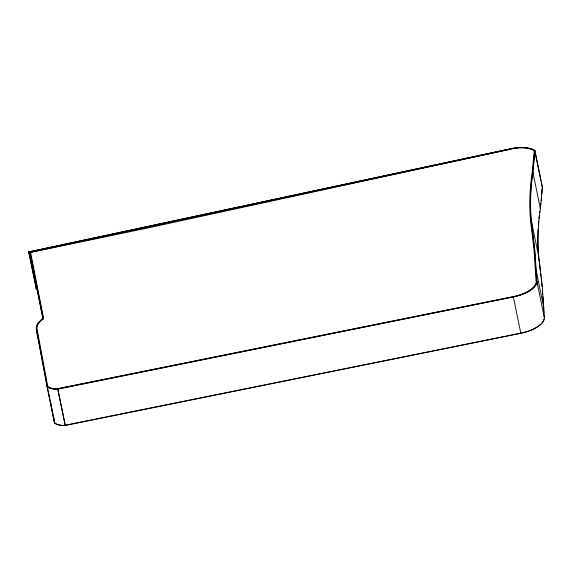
<?xml version="1.0" encoding="UTF-8"?>
<svg xmlns="http://www.w3.org/2000/svg" width="573" height="573" viewBox="0 0 573 573"><rect width="100%" height="100%" fill="white"/><g stroke="black" fill="none" stroke-linecap="round" stroke-linejoin="round"><path stroke-width="0.86" d="M36.894 287.152L29.789 252.543L28.8 252.736L28.65 251.919L509.877 148.88A24.603 10.744 -11.6 0 1 534.946 150.613L532.933 172.459A995.244 434.671 -11.6 0 0 531.3 220.483L534.831 250.115L536.894 281.329L544.35 317.671A25.864 11.295 -11.6 0 1 520.821 333.271L65.236 425.488A16.789 7.334 -11.6 0 1 54.492 423.01L47.036 386.675L36.328 329.446A31.716 13.852 -11.6 0 1 42.839 318.552L29.789 252.543L146.774 228.197L511.18 148.966M542.101 188.796L541.786 194.226M541.592 196.646L541.184 200.901M540.676 205.163L540.905 203.336M532.697 172.494L534.709 150.678L533.499 149.925A24.374 10.643 -11.6 0 0 509.898 148.98L28.901 251.97L29.015 252.593L30.004 252.392L43.075 318.545L41.886 319.476A31.479 13.752 -11.6 0 0 36.557 329.403L47.265 386.61L47.767 387.004A16.56 7.234 -11.6 0 0 56.684 389.06L513.336 296.835A25.635 11.195 -11.6 0 0 536.657 281.372L534.595 250.157L531.071 220.526A995.487 434.778 -11.6 0 1 532.697 172.494L533.055 174.221M540.16 208.83L540.425 206.996M544.35 317.671L542.287 286.45L538.763 256.819A995.244 434.671 -11.6 0 1 540.389 208.801L542.402 186.948L534.946 150.613M30.541 252.285L512.412 148.708A23.815 10.4 -11.6 0 1 533.04 150.133L534.165 150.828L534.1 152.54L532.159 172.566A996.053 435.022 -11.6 0 0 530.526 220.626L534.057 250.258L536.12 281.458A25.097 10.959 -11.6 0 1 513.279 296.606L56.87 388.802A16.008 6.991 -11.6 0 1 48.247 386.811L47.795 386.453L37.095 329.296A30.935 13.508 -11.6 0 1 42.33 319.541L43.634 318.524L30.498 252.048L29.481 252.091L509.956 149.216M47.036 386.675A16.789 7.334 -11.6 0 0 57.78 389.146L513.358 296.936A25.864 11.295 -11.6 0 0 536.894 281.329M55.23 423.347A16.56 7.234 -11.6 0 0 64.147 425.395L520.793 333.171A25.635 11.195 -11.6 0 0 543.992 319.168M28.901 251.97L36.471 288.928L37.46 288.735M28.65 251.919L36.264 289.079L37.252 288.878L42.058 313.202M534.888 151.544L540.926 180.961M541.284 182.694L542.173 187.02M532.933 172.459L540.389 208.801M531.3 220.483L538.763 256.819M531.071 220.526L531.78 223.986M536.371 271.459L543.834 307.794M536.142 271.502L536.851 274.961M536.657 281.372L537.367 284.831M513.336 296.835L520.821 333.271M30.183 253.259L32.31 263.637M32.668 265.371L33.019 267.104M57.809 389.038L65.265 425.374M57.78 389.146L65.236 425.488M36.557 329.403L36.916 331.137M37.804 335.463L38.155 337.189M36.328 329.446L39.172 343.291M39.523 345.025L39.881 346.751M47.437 387.47L52.945 414.293M53.303 416.027L54.722 422.946L54.399 421.212M42.402 314.935L43.262 319.276M36.357 288.312L36.471 288.928M36.106 288.255L36.264 289.079M53.425 416.012L54.077 419.479M49.307 395.263L49.629 397.003M50.438 401.336L51.248 405.67M51.577 407.403L54.492 423.01M539.129 261.08L538.527 256.862A995.487 434.778 -11.6 0 1 538.341 254.505M539.472 263.616L540.439 271.222M540.74 273.758L541.019 276.301M541.213 277.998L541.564 281.393M541.729 283.091L542.058 286.493M542.43 290.755L542.703 294.164M542.896 296.721L543.247 301.849M543.505 306.125L543.856 312.772M538.083 250.566A995.487 434.778 -11.6 0 1 538.09 229.064M538.348 225.039A995.487 434.778 -11.6 0 1 538.677 221.006M538.921 218.578A995.487 434.778 -11.6 0 1 539.279 215.333M539.587 212.898A995.487 434.778 -11.6 0 1 539.802 211.272"/></g></svg>
